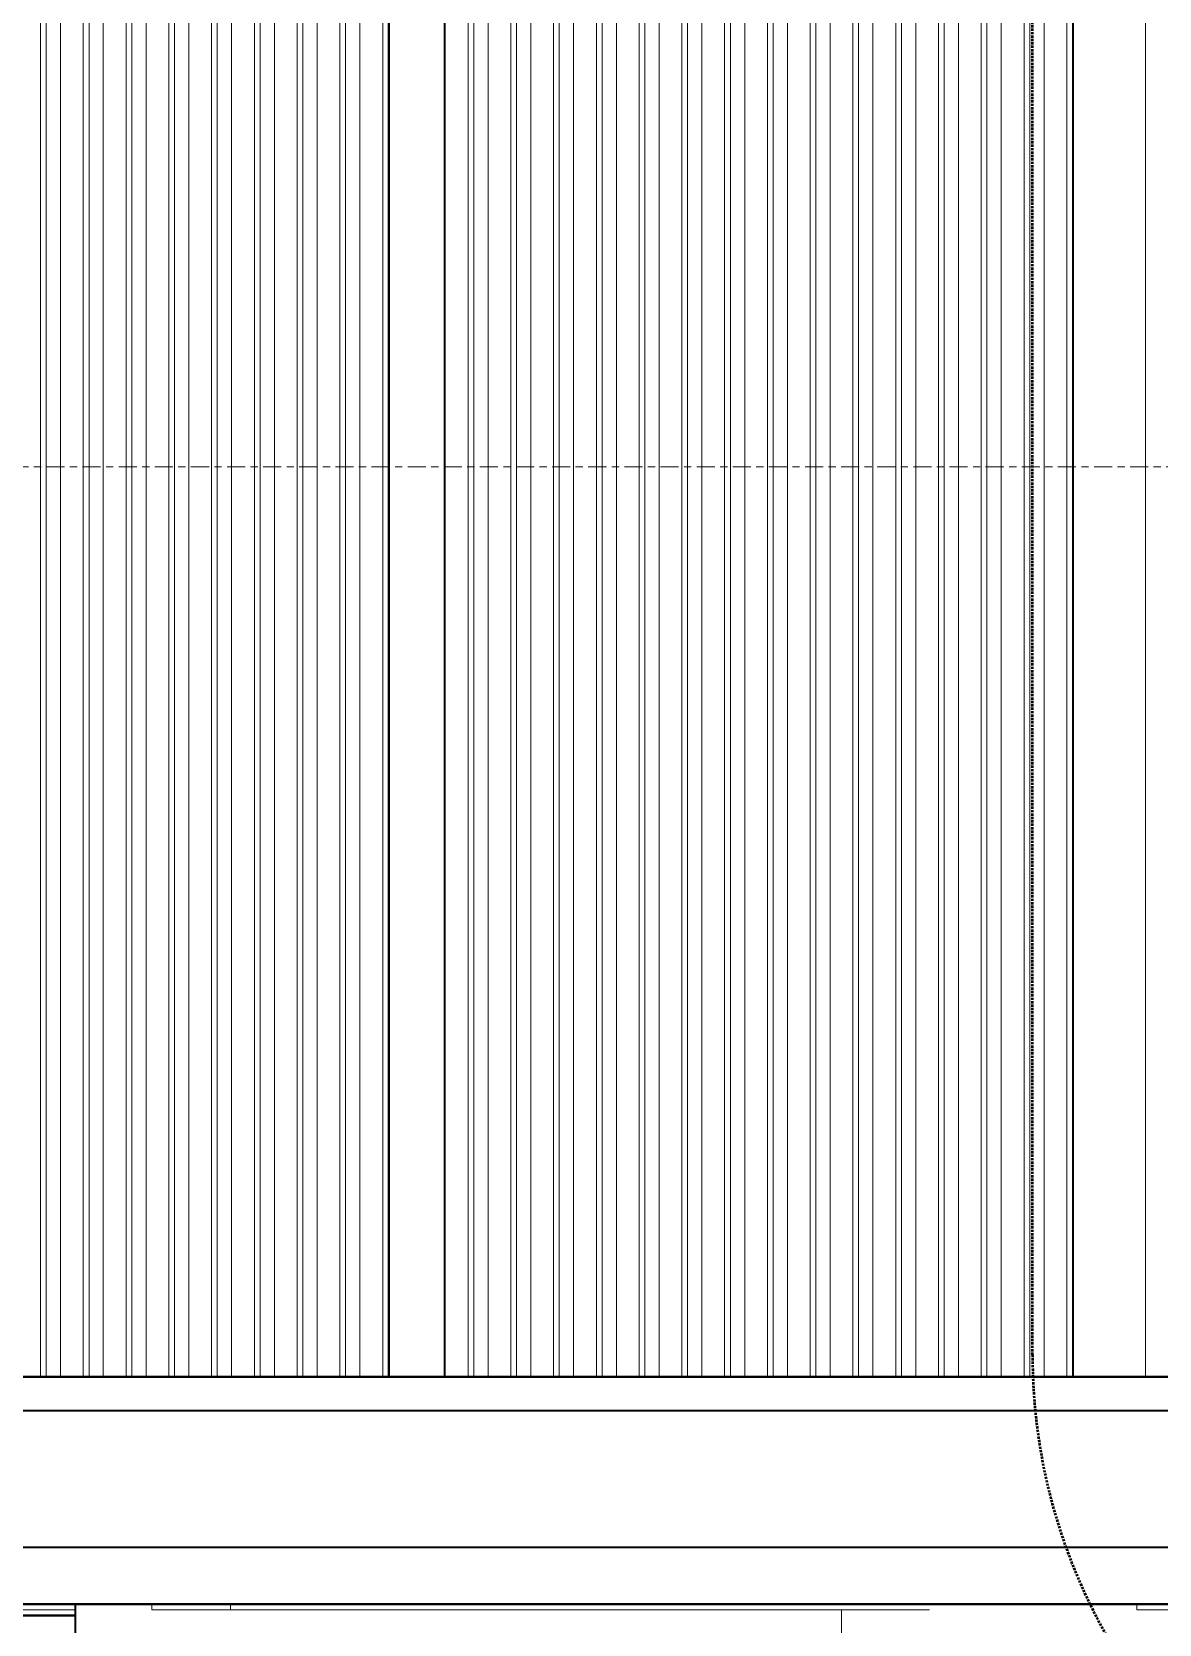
# Model space of a CAD drawing. Header units: millimetres. Extents: x 652554 to 1678317, y -308114 to 170803.
# Drawn here: x 748318 to 749309, y -95399 to -93999 of the extents above; entities that cross this region are included whole.
import ezdxf

# ---------------------------------------------------------------- set-up
doc = ezdxf.new("R2010")
doc.units = ezdxf.units.MM
doc.linetypes.add('Centre', pattern=[31.75, 6.35, -4.7625, 15.875, -4.7625])
doc.linetypes.add('DPA_Hidden 50', pattern=[3, 2, -1])
for name, color, linetype, lineweight in [('A-COLS-E', 7, 'Continuous', 35), ('A-DETL-GENF', 7, 'Continuous', 35), ('A-FLOR-LEVL', 7, 'Continuous', 9), ('A-GENM', 7, 'Continuous', 9), ('A-GLAZ-CURT', 7, 'Continuous', 9), ('A-GLAZ-CWMG', 7, 'Continuous', 35), ('S-BEAM', 7, 'Continuous', 35)]:
    doc.layers.add(name, color=color, linetype=linetype, lineweight=lineweight)

# ---------------------------------------------------------------- blocks, each defined once
blk = doc.blocks.new('PPL-C-AECM-1-PP19-SE-M3-0001_rvt-1-2241-01 ENTRANCE 2 ENLARGED ELEVATION 1')
at = {"layer": 'S-BEAM', "color": 7}
for p, q in [((-631467.4, 105750), (-631067.4, 105750)), ((-631245.9, 105750), (-630258.6, 105750)), ((-631067.4, 105750), (-628772.4, 105750)), ((-631067.4, 105750), (-628772.4, 105750)), ((-631017.4, 105750), (-628772.4, 105750)), ((-631017.4, 105750), (-628772.4, 105750)), ((-631017.4, 105750), (-628772.4, 105750)), ((-631017.4, 105750), (-628772.4, 105750)), ((-631017.4, 105750), (-628772.4, 105750)), ((-631017.4, 105750), (-628772.4, 105750)), ((-631017.4, 105750), (-628772.4, 105750)), ((-631017.4, 105750), (-628772.4, 105750)), ((-631017.4, 105750), (-628772.4, 105750)), ((-630957.2, 105750), (-628772.4, 105750)), ((-630957.2, 105750), (-629969.9, 105750)), ((-630471.2, 105750), (-628772.4, 105750)), ((-630471.2, 105750), (-628772.4, 105750)), ((-630471.2, 105750), (-628772.4, 105750)), ((-630471.2, 105750), (-628772.4, 105750)), ((-630114.3, 105750), (-630258.6, 105750))]:
    blk.add_line(p, q, dxfattribs=at)
blk = doc.blocks.new('DPA_CP_Entrance Louver Grill Vertical Z - Louver Grill Vertical Z-V6-2241-01 ENTRANCE 2 ENLARGED ELEVATION 1')
at = {"layer": 'A-GLAZ-CURT', "color": 7}
for p, q in [((-630884.9, 108525), (-630884.9, 105750)), ((-630883.9, 108525), (-630883.9, 105750)), ((-631396.2, 105750), (-630794.9, 105750)), ((-630730, 105750), (-631331.2, 105750)), ((-630883.9, 105750), (-630884.9, 105750)), ((-630884.9, 105750), (-630819.9, 105750)), ((-630820.6, 105750), (-630883.9, 105750)), ((-630796.6, 105750), (-630820.6, 105750)), ((-630819.9, 105750), (-630794.9, 105750)), ((-630794.9, 105750), (-630796.6, 105750)), ((-630794.9, 105750), (-630730, 105750)), ((-630755, 105750), (-630711.7, 105750)), ((-630730, 105750), (-630755, 105750)), ((-630686.7, 105750), (-630730, 105750)), ((-630711.7, 105750), (-630686.7, 105750))]:
    blk.add_line(p, q, dxfattribs=at)
blk = doc.blocks.new('DPA_CP_Entrance Louver Grill Vertical Z - Louver Grill Vertical Z-V7-2241-01 ENTRANCE 2 ENLARGED ELEVATION 1')
at = {"layer": 'A-GLAZ-CURT', "color": 7}
for p, q in [((-630835.9, 105750), (-630835.9, 108525)), ((-630834.9, 105750), (-630834.9, 108525)), ((-630283.6, 108525), (-630283.6, 105750)), ((-630282.6, 108525), (-630282.6, 105750)), ((-630219.3, 108525), (-630219.3, 105750)), ((-630834.9, 105750), (-630835.9, 105750)), ((-630835.9, 105750), (-630772.6, 105750)), ((-630769.9, 105750), (-630834.9, 105750)), ((-630772.6, 105750), (-630796.6, 105750)), ((-630796.6, 105750), (-630794.9, 105750)), ((-630794.9, 105750), (-630769.9, 105750)), ((-630730, 105750), (-630794.9, 105750)), ((-630794.9, 105750), (-630193.6, 105750)), ((-630730, 105750), (-630686.7, 105750)), ((-630705, 105750), (-630730, 105750)), ((-630128.7, 105750), (-630730, 105750)), ((-630661.7, 105750), (-630705, 105750)), ((-630686.7, 105750), (-630661.7, 105750)), ((-630282.6, 105750), (-630283.6, 105750)), ((-630283.6, 105750), (-630218.6, 105750)), ((-630219.3, 105750), (-630282.6, 105750)), ((-630195.3, 105750), (-630219.3, 105750)), ((-630218.6, 105750), (-630193.6, 105750))]:
    blk.add_line(p, q, dxfattribs=at)
blk = doc.blocks.new('DPA_CP_Entrance Louver Grill Vertical Z - Louver Grill Vertical Z-V13-2241-01 ENTRANCE 2 ENLARGED ELEVATION 1')
at = {"layer": 'A-GLAZ-CURT', "color": 7}
for p, q in [((-630471.2, 105750), (-629626.1, 105750)), ((-629626.1, 105750), (-630471.2, 105750))]:
    blk.add_line(p, q, dxfattribs=at)
blk = doc.blocks.new('GM_Louver Grill Vertical Z - Z Profile-12047552-2241-01 ENTRANCE 2 ENLARGED ELEVATION 1')
at = {"layer": 'A-GENM', "color": 7}
for p, q in [((-632187.6, 105750), (-632187.6, 108525)), ((-632167.6, 105750), (-632167.6, 108525)), ((-632162.6, 105750), (-632162.6, 108525)), ((-632162.6, 105750), (-632167.6, 105750)), ((-632167.6, 105750), (-632165.9, 105750)), ((-632165.9, 105750), (-632162.7, 105750)), ((-632162.7, 105750), (-632122.6, 105750)), ((-632122.5, 105750), (-632162.6, 105750)), ((-632122.6, 105750), (-632107.7, 105750)), ((-632109.4, 105750), (-632122.5, 105750)), ((-632107.7, 105750), (-632109.4, 105750))]:
    blk.add_line(p, q, dxfattribs=at)
blk = doc.blocks.new('GM_Louver Grill Vertical Z - Z Profile-V28-2241-01 ENTRANCE 2 ENLARGED ELEVATION 1')
at = {"layer": 'A-GENM', "color": 7}
for p, q in [((-630421.3, 105750), (-630421.3, 108525)), ((-630401.3, 105750), (-630401.3, 108525)), ((-630396.3, 105750), (-630396.3, 108525)), ((-630396.3, 105750), (-630401.3, 105750)), ((-630401.3, 105750), (-630399.6, 105750)), ((-630399.6, 105750), (-630396.4, 105750)), ((-630396.4, 105750), (-630356.6, 105750)), ((-630356.6, 105750), (-630396.3, 105750)), ((-630343.1, 105750), (-630356.3, 105750)), ((-630356.3, 105750), (-630341.4, 105750)), ((-630341.4, 105750), (-630343.1, 105750))]:
    blk.add_line(p, q, dxfattribs=at)
blk = doc.blocks.new('DPA_Rectangular Tuscan Column - Rectangular Tuscan Column-11935156-2241-01 ENTRANCE 2 ENLARGED ELEVATION 1')
at = {"layer": 'A-COLS-E', "color": 7}
for p, q in [((-631567.4, 105550), (-630967.4, 105550)), ((-631017.4, 105550), (-631417.4, 105550)), ((-630967.4, 105550), (-631017.4, 105550)), ((-631160.4, 105540), (-631577.4, 105540)), ((-631567.4, 105540), (-631160.4, 105540))]:
    blk.add_line(p, q, dxfattribs=at)
blk = doc.blocks.new('DPA_Rectangular Tuscan Column - Rectangular Tuscan Column-V42-2241-01 ENTRANCE 2 ENLARGED ELEVATION 1')
at = {"layer": 'A-COLS-E', "color": 7}
for p, q in [((-631017.4, 105550), (-630967.4, 105550)), ((-630967.4, 105550), (-631017.4, 105550))]:
    blk.add_line(p, q, dxfattribs=at)
blk = doc.blocks.new('System Panel - Entrance Glazed 12mm-14709534-2241-01 ENTRANCE 2 ENLARGED ELEVATION 1')
at = {"layer": 'A-GLAZ-CURT', "color": 7}
for p, q in [((-631148.37149, 105550), (-631160.37149, 105550)), ((-631160.37149, 105540), (-631160.37149, 105545))]:
    blk.add_line(p, q, dxfattribs=at)
blk = doc.blocks.new('System Panel - Entrance Glazed 12mm-11970279-2241-01 ENTRANCE 2 ENLARGED ELEVATION 1')
at = {"layer": 'A-GLAZ-CURT', "color": 7}
for p, q in [((-631160.37149, 103850), (-631160.37149, 105550)), ((-631148.37149, 105550), (-631160.37149, 105550)), ((-631148.37149, 105550), (-631160.37149, 105550)), ((-631160.37149, 105545), (-631160.37149, 105540))]:
    blk.add_line(p, q, dxfattribs=at)
blk = doc.blocks.new('System Panel - Entrance Glazed 12mm-11964368-2241-01 ENTRANCE 2 ENLARGED ELEVATION 1')
at = {"layer": 'A-GLAZ-CURT', "color": 7}
for p, q in [((-629736.6, 105550), (-630486.6, 105550)), ((-630486.6, 105550), (-630476.2, 105550)), ((-630486.6, 105545), (-630486.6, 103850)), ((-630476.2, 105550), (-629726.2, 105550))]:
    blk.add_line(p, q, dxfattribs=at)
blk = doc.blocks.new('System Panel - Entrance Glazed 12mm-11975548-2241-01 ENTRANCE 2 ENLARGED ELEVATION 1')
at = {"layer": 'A-GLAZ-CURT', "color": 7}
for p, q in [((-630486.6, 105550), (-631159.6, 105550)), ((-631159.6, 105550), (-631159.6, 103850)), ((-631159.6, 105550), (-631149.2, 105550)), ((-631149.2, 105550), (-630476.2, 105550)), ((-630486.6, 105550), (-630476.2, 105550)), ((-630486.6, 103850), (-630486.6, 105545))]:
    blk.add_line(p, q, dxfattribs=at)
blk = doc.blocks.new('System Panel - Entrance Glazed 12mm-V122-2241-01 ENTRANCE 2 ENLARGED ELEVATION 1')
at = {"layer": 'A-GLAZ-CURT', "color": 7}
for p, q in [((-629467.4, 105550), (-630967.4, 105550)), ((-630967.4, 105550), (-629467.4, 105550))]:
    blk.add_line(p, q, dxfattribs=at)
blk = doc.blocks.new('DPA_Rectangular Tuscan Column - Rectangular Tuscan Column-V123-2241-01 ENTRANCE 2 ENLARGED ELEVATION 1')
at = {"layer": 'A-COLS-E', "color": 7}
for p, q in [((-631017.4, 105550), (-630967.4, 105550)), ((-630967.4, 105550), (-631017.4, 105550))]:
    blk.add_line(p, q, dxfattribs=at)
blk = doc.blocks.new('DPA_Rectangular Tuscan Column - Rectangular Tuscan Column-V124-2241-01 ENTRANCE 2 ENLARGED ELEVATION 1')
at = {"layer": 'A-COLS-E', "color": 7}
for p, q in [((-630997.4, 105550), (-630967.4, 105550)), ((-630967.4, 105550), (-630997.4, 105550))]:
    blk.add_line(p, q, dxfattribs=at)
blk = doc.blocks.new('Rectangular Mullion - Entrance Louver Top-12064533-2241-01 ENTRANCE 2 ENLARGED ELEVATION 1')
at = {"layer": 'A-GLAZ-CWMG', "color": 7}
for p, q in [((-629626.1, 105750), (-630471.2, 105750)), ((-630471.2, 105750), (-629626.1, 105750)), ((-630997.4, 105550), (-629626.1, 105550)), ((-630997.4, 105550), (-629626.1, 105550))]:
    blk.add_line(p, q, dxfattribs=at)
blk = doc.blocks.new('Rectangular Mullion - Entrance Louver Top-12057898-2241-01 ENTRANCE 2 ENLARGED ELEVATION 1')
at = {"layer": 'A-GLAZ-CWMG', "color": 7}
for p, q in [((-630855.5, 105750), (-630197.9, 105750)), ((-630042.1, 105750), (-630621.7, 105750)), ((-630197.9, 105720), (-630197.9, 105750)), ((-630197.9, 105720), (-630855.5, 105720)), ((-630140.2, 105720), (-630768.9, 105720)), ((-630140.2, 105600), (-630140.2, 105720)), ((-630140.2, 105600), (-630768.9, 105600)), ((-630128.7, 105600), (-630751.6, 105600)), ((-630128.7, 105550), (-630128.7, 105600)), ((-630128.7, 105550), (-630751.6, 105550)), ((-630042.1, 105550), (-630621.7, 105550))]:
    blk.add_line(p, q, dxfattribs=at)
blk = doc.blocks.new('Rectangular Mullion - Entrance Louver Top-12049975-2241-01 ENTRANCE 2 ENLARGED ELEVATION 1')
at = {"layer": 'A-GLAZ-CWMG', "color": 7}
for p, q in [((-631456.8, 105750), (-630855.5, 105750)), ((-630621.7, 105750), (-631223, 105750)), ((-630855.5, 105720), (-631456.8, 105720)), ((-630768.9, 105720), (-631370.2, 105720)), ((-630768.9, 105600), (-631370.2, 105600)), ((-630751.6, 105600), (-631352.9, 105600)), ((-630751.6, 105550), (-631352.9, 105550)), ((-630621.7, 105550), (-631223, 105550))]:
    blk.add_line(p, q, dxfattribs=at)
blk = doc.blocks.new('System Panel - DPA-AR_Metal Ceiling Rectangular Panel-12679260-2241-01 ENTRANCE 2 ENLARGED ELEVATION 1')
at = {"layer": 'A-GLAZ-CURT', "color": 7}
for p, q in [((-628772.4, 105550), (-630807.4, 105550)), ((-630807.4, 105550), (-628772.4, 105550))]:
    blk.add_line(p, q, dxfattribs=at)
blk = doc.blocks.new('System Panel - DPA-AR_Metal Ceiling Rectangular Panel-12707687-2241-01 ENTRANCE 2 ENLARGED ELEVATION 1')
at = {"layer": 'A-GLAZ-CURT', "color": 7}
for p, q in [((-628772.4, 105550), (-630967.4, 105550)), ((-630967.4, 105550), (-630264.3, 105550)), ((-630264.3, 105550), (-628772.4, 105550))]:
    blk.add_line(p, q, dxfattribs=at)
blk = doc.blocks.new('System Panel - DPA-AR_Metal Ceiling Rectangular Panel-12707630-2241-01 ENTRANCE 2 ENLARGED ELEVATION 1')
at = {"layer": 'A-GLAZ-CURT', "color": 7}
for p, q in [((-625847.4, 105550), (-626007.4, 105550)), ((-626007.4, 105550), (-625847.4, 105550))]:
    blk.add_line(p, q, dxfattribs=at)
blk = doc.blocks.new('System Panel - DPA-AR_Metal Ceiling Rectangular Panel-12707631-2241-01 ENTRANCE 2 ENLARGED ELEVATION 1')
at = {"layer": 'A-GLAZ-CURT', "color": 7}
for p, q in [((-630967.4, 105550), (-630207.4, 105550)), ((-630207.4, 105550), (-630967.4, 105550))]:
    blk.add_line(p, q, dxfattribs=at)
blk = doc.blocks.new('System Panel - DPA-AR_Metal Ceiling Rectangular Panel-12707634-2241-01 ENTRANCE 2 ENLARGED ELEVATION 1')
at = {"layer": 'A-GLAZ-CURT', "color": 7}
for p, q in [((-630255.7, 105550), (-630186.4, 105550)), ((-629007.4, 105550), (-630255.7, 105550)), ((-630186.4, 105550), (-629007.4, 105550))]:
    blk.add_line(p, q, dxfattribs=at)
blk = doc.blocks.new('System Panel - DPA-AR_Metal Ceiling Rectangular Panel-12708350-2241-01 ENTRANCE 2 ENLARGED ELEVATION 1')
at = {"layer": 'A-GLAZ-CURT', "color": 7}
for p, q in [((-628772.4, 105550), (-630807.4, 105550)), ((-630807.4, 105550), (-628772.4, 105550))]:
    blk.add_line(p, q, dxfattribs=at)
blk = doc.blocks.new('System Panel - DPA-AR_Metal Ceiling Rectangular Panel-12708352-2241-01 ENTRANCE 2 ENLARGED ELEVATION 1')
at = {"layer": 'A-GLAZ-CURT', "color": 7}
for p, q in [((-630807.4, 105550), (-630967.4, 105550)), ((-630967.4, 105550), (-630807.4, 105550))]:
    blk.add_line(p, q, dxfattribs=at)
blk = doc.blocks.new('System Panel - DPA-AR_Metal Ceiling Rectangular Panel-16088605-2241-01 ENTRANCE 2 ENLARGED ELEVATION 1')
at = {"layer": 'A-GLAZ-CURT', "color": 7}
for p, q in [((-632415.5, 105550), (-631517.4, 105550)), ((-631517.4, 105550), (-632415.5, 105550)), ((-632415.5, 105545), (-632415.5, 105550)), ((-632415.5, 105550), (-632415.5, 105545)), ((-632415.5, 105545), (-631567.4, 105545)), ((-631567.4, 105545), (-632415.5, 105545)), ((-630997.4, 105550), (-630967.4, 105550)), ((-630967.4, 105550), (-630997.4, 105550))]:
    blk.add_line(p, q, dxfattribs=at)
blk = doc.blocks.new('System Panel - DPA-AR_Metal Ceiling Rectangular Panel-16088623-2241-01 ENTRANCE 2 ENLARGED ELEVATION 1')
at = {"layer": 'A-GLAZ-CURT', "color": 7}
for p, q in [((-631517.4, 105550), (-632415.5, 105550)), ((-632415.5, 105550), (-631517.4, 105550)), ((-632415.5, 105550), (-632415.5, 105545)), ((-632415.5, 105550), (-632415.5, 105545)), ((-631567.4, 105545), (-632415.5, 105545)), ((-632415.5, 105545), (-631567.4, 105545)), ((-630807.4, 105550), (-630997.4, 105550)), ((-630997.4, 105550), (-630807.4, 105550))]:
    blk.add_line(p, q, dxfattribs=at)
blk = doc.blocks.new('System Panel - DPA-AR_Metal Ceiling Rectangular Panel-16088662-2241-01 ENTRANCE 2 ENLARGED ELEVATION 1')
at = {"layer": 'A-GLAZ-CURT', "color": 7}
for p, q in [((-631517.4, 105550), (-632415.5, 105550)), ((-632415.5, 105550), (-631517.4, 105550)), ((-632415.5, 105550), (-632415.5, 105545)), ((-632415.5, 105550), (-632415.5, 105545)), ((-631567.4, 105545), (-632415.5, 105545)), ((-632415.5, 105545), (-631567.4, 105545)), ((-630807.4, 105550), (-630997.4, 105550)), ((-630997.4, 105550), (-630967.4, 105550)), ((-630967.4, 105550), (-630807.4, 105550))]:
    blk.add_line(p, q, dxfattribs=at)
blk = doc.blocks.new('System Panel - DPA-AR_Metal Ceiling Rectangular Panel-16088639-2241-01 ENTRANCE 2 ENLARGED ELEVATION 1')
at = {"layer": 'A-GLAZ-CURT', "color": 7}
for p, q in [((-631517.4, 105550), (-632415.5, 105550)), ((-632415.5, 105550), (-631517.4, 105550)), ((-632415.5, 105550), (-632415.5, 105545)), ((-632415.5, 105550), (-632415.5, 105545)), ((-631567.4, 105545), (-632415.5, 105545)), ((-632415.5, 105545), (-631567.4, 105545)), ((-630967.4, 105550), (-630997.4, 105550)), ((-630997.4, 105550), (-630967.4, 105550))]:
    blk.add_line(p, q, dxfattribs=at)
blk = doc.blocks.new('System Panel - DPA-AR_Metal Ceiling Rectangular Panel-V151-2241-01 ENTRANCE 2 ENLARGED ELEVATION 1')
at = {"layer": 'A-GLAZ-CURT', "color": 7}
for p, q in [((-631517.4, 105550), (-632415.5, 105550)), ((-632415.5, 105550), (-631467.4, 105550)), ((-632415.5, 105550), (-632415.5, 105545)), ((-632415.5, 105550), (-632415.5, 105545)), ((-631567.4, 105545), (-632415.5, 105545)), ((-632415.5, 105545), (-631567.4, 105545)), ((-631017.4, 105550), (-630967.4, 105550)), ((-630967.4, 105550), (-630997.4, 105550))]:
    blk.add_line(p, q, dxfattribs=at)
blk = doc.blocks.new('System Panel - DPA-AR_Metal Ceiling Rectangular Panel-16088657-2241-01 ENTRANCE 2 ENLARGED ELEVATION 1')
at = {"layer": 'A-GLAZ-CURT', "color": 7}
for p, q in [((-632415.5, 105550), (-631467.4, 105550)), ((-631467.4, 105550), (-632415.5, 105550)), ((-632415.5, 105545), (-632415.5, 105550)), ((-632415.5, 105550), (-632415.5, 105545)), ((-632415.5, 105545), (-631567.4, 105545)), ((-631567.4, 105545), (-632415.5, 105545)), ((-631017.4, 105550), (-630967.4, 105550)), ((-630967.4, 105550), (-631017.4, 105550))]:
    blk.add_line(p, q, dxfattribs=at)
blk = doc.blocks.new('System Panel - DPA-AR_Metal Ceiling Rectangular Panel-16088921-2241-01 ENTRANCE 2 ENLARGED ELEVATION 1')
at = {"layer": 'A-GLAZ-CURT', "color": 7}
for p, q in [((-631467.4, 105550), (-632415.5, 105550)), ((-632415.5, 105550), (-631467.4, 105550)), ((-632415.5, 105550), (-632415.5, 105545)), ((-632415.5, 105550), (-632415.5, 105545)), ((-631567.4, 105545), (-632415.5, 105545)), ((-632415.5, 105545), (-631567.4, 105545)), ((-630967.4, 105550), (-631017.4, 105550)), ((-631017.4, 105550), (-630967.4, 105550))]:
    blk.add_line(p, q, dxfattribs=at)
blk = doc.blocks.new('System Panel - DPA-AR_Metal Ceiling Rectangular Panel-16089128-2241-01 ENTRANCE 2 ENLARGED ELEVATION 1')
at = {"layer": 'A-GLAZ-CURT', "color": 7}
for p, q in [((-631467.4, 105550), (-632415.5, 105550)), ((-632415.5, 105550), (-631967.6, 105550)), ((-632415.5, 105550), (-632415.5, 105545)), ((-632415.5, 105550), (-632415.5, 105545)), ((-631967.6, 105545), (-632415.5, 105545)), ((-632415.5, 105545), (-631567.4, 105545)), ((-631967.6, 105550), (-630967.4, 105550)), ((-631967.6, 105550), (-631967.6, 105545)), ((-631160.4, 105545), (-631967.6, 105545)), ((-630967.4, 105550), (-631017.4, 105550))]:
    blk.add_line(p, q, dxfattribs=at)
blk = doc.blocks.new('System Panel - DPA-AR_Metal Ceiling Rectangular Panel-16089133-2241-01 ENTRANCE 2 ENLARGED ELEVATION 1')
at = {"layer": 'A-GLAZ-CURT', "color": 7}
for p, q in [((-631958.9, 105550), (-631889.7, 105550)), ((-630967.4, 105550), (-631958.9, 105550)), ((-631958.9, 105545), (-631958.9, 105550)), ((-631958.9, 105545), (-631160.4, 105545)), ((-631889.7, 105545), (-631958.9, 105545)), ((-631889.7, 105550), (-630967.4, 105550)), ((-631889.7, 105550), (-631889.7, 105545)), ((-631160.4, 105545), (-631889.7, 105545))]:
    blk.add_line(p, q, dxfattribs=at)
blk = doc.blocks.new('System Panel - DPA-AR_Metal Ceiling Rectangular Panel-16089140-2241-01 ENTRANCE 2 ENLARGED ELEVATION 1')
at = {"layer": 'A-GLAZ-CURT', "color": 7}
for p, q in [((-631101.6, 105550), (-631881, 105550)), ((-631881, 105550), (-630967.4, 105550)), ((-630264.3, 105550), (-631101.6, 105550)), ((-630967.4, 105550), (-630264.3, 105550))]:
    blk.add_line(p, q, dxfattribs=at)
blk = doc.blocks.new('System Panel - DPA-AR_Metal Ceiling Rectangular Panel-16088664-2241-01 ENTRANCE 2 ENLARGED ELEVATION 1')
at = {"layer": 'A-GLAZ-CURT', "color": 7}
for p, q in [((-628772.4, 105550), (-630807.4, 105550)), ((-630807.4, 105550), (-628772.4, 105550))]:
    blk.add_line(p, q, dxfattribs=at)
blk = doc.blocks.new('System Panel - DPA-AR_Metal Ceiling Rectangular Panel-16089145-2241-01 ENTRANCE 2 ENLARGED ELEVATION 1')
at = {"layer": 'A-GLAZ-CURT', "color": 7}
for p, q in [((-631092.9, 105550), (-631023.6, 105550)), ((-630255.7, 105550), (-631092.9, 105550)), ((-631092.9, 105545), (-631092.9, 105550)), ((-631092.9, 105545), (-630478.6, 105545)), ((-631023.6, 105545), (-631092.9, 105545)), ((-631023.6, 105550), (-630186.4, 105550)), ((-631023.6, 105550), (-631023.6, 105545)), ((-630409.3, 105545), (-631023.6, 105545)), ((-630186.4, 105550), (-630255.7, 105550))]:
    blk.add_line(p, q, dxfattribs=at)
blk = doc.blocks.new('System Panel - DPA-AR_Metal Ceiling Rectangular Panel-16089327-2241-01 ENTRANCE 2 ENLARGED ELEVATION 1')
at = {"layer": 'A-GLAZ-CURT', "color": 7}
for p, q in [((-631015, 105550), (-630807.4, 105550)), ((-630807.4, 105550), (-631015, 105550))]:
    blk.add_line(p, q, dxfattribs=at)
blk = doc.blocks.new('System Panel - DPA-AR_Metal Ceiling Rectangular Panel-16089923-2241-01 ENTRANCE 2 ENLARGED ELEVATION 1')
at = {"layer": 'A-GLAZ-CURT', "color": 7}
for p, q in [((-630226.9, 105550), (-630157.6, 105550)), ((-628847.4, 105550), (-630226.9, 105550)), ((-630226.9, 105545), (-630226.9, 105550)), ((-630226.9, 105545), (-628847.4, 105545)), ((-630157.6, 105545), (-630226.9, 105545)), ((-630157.6, 105550), (-628847.4, 105550)), ((-630157.6, 105550), (-630157.6, 105545)), ((-628847.4, 105545), (-630157.6, 105545)), ((-628847.4, 105550), (-628847.4, 105545)), ((-628847.4, 105550), (-628847.4, 105545))]:
    blk.add_line(p, q, dxfattribs=at)
blk = doc.blocks.new('System Panel - DPA-AR_Metal Ceiling Rectangular Panel-16089328-2241-01 ENTRANCE 2 ENLARGED ELEVATION 1')
at = {"layer": 'A-GLAZ-CURT', "color": 7}
for p, q in [((-630235.6, 105550), (-630807.4, 105550)), ((-630807.4, 105550), (-630177.7, 105550)), ((-628772.4, 105550), (-630235.6, 105550))]:
    blk.add_line(p, q, dxfattribs=at)
blk = doc.blocks.new('DPA_AN_Callout - DPA_AN_Callout-15543813-2241-01 ENTRANCE 2 ENLARGED ELEVATION 1')
at = {"layer": 'A-DETL-GENF', "color": 7, "linetype": 'DPA_Hidden 50', "lineweight": 50}
blk.add_line((-630318.7, 105769.3), (-630318.7, 113808.8), dxfattribs=at)
blk.add_arc((-629818.7, 105769.3), 500, 180, 270, dxfattribs=at)

msp = doc.modelspace()

# ---------------------------------------------------------------- linework, layer by layer
at = {"layer": 'A-FLOR-LEVL', "color": 7, "linetype": 'Centre'}
msp.add_line((741176.3131, -94381.019), (762971.0468, -94381.019), dxfattribs=at)

# ---------------------------------------------------------------- block references
at = {"color": 7, "lineweight": 5}
msp.add_blockref('PPL-C-AECM-1-PP19-SE-M3-0001_rvt-1-2241-01 ENTRANCE 2 ENLARGED ELEVATION 1', (1379516.5465, -200931.019), dxfattribs=at)
at = {"layer": 'A-COLS-E', "color": 7}
for name in ['DPA_Rectangular Tuscan Column - Rectangular Tuscan Column-11935156-2241-01 ENTRANCE 2 ENLARGED ELEVATION 1', 'DPA_Rectangular Tuscan Column - Rectangular Tuscan Column-V42-2241-01 ENTRANCE 2 ENLARGED ELEVATION 1', 'DPA_Rectangular Tuscan Column - Rectangular Tuscan Column-V42-2241-01 ENTRANCE 2 ENLARGED ELEVATION 1', 'DPA_Rectangular Tuscan Column - Rectangular Tuscan Column-V42-2241-01 ENTRANCE 2 ENLARGED ELEVATION 1', 'DPA_Rectangular Tuscan Column - Rectangular Tuscan Column-V123-2241-01 ENTRANCE 2 ENLARGED ELEVATION 1', 'DPA_Rectangular Tuscan Column - Rectangular Tuscan Column-V124-2241-01 ENTRANCE 2 ENLARGED ELEVATION 1']:
    msp.add_blockref(name, (1379516.5465, -200931.019), dxfattribs=at)
at = {"layer": 'A-DETL-GENF', "color": 7}
msp.add_blockref('DPA_AN_Callout - DPA_AN_Callout-15543813-2241-01 ENTRANCE 2 ENLARGED ELEVATION 1', (1379516.5465, -200931.019), dxfattribs=at)
at = {"layer": 'A-GENM', "color": 7}
for name, p in [('GM_Louver Grill Vertical Z - Z Profile-12047552-2241-01 ENTRANCE 2 ENLARGED ELEVATION 1', (1380455.9834, -200931.019)), ('GM_Louver Grill Vertical Z - Z Profile-12047552-2241-01 ENTRANCE 2 ENLARGED ELEVATION 1', (1380493.5756, -200931.019)), ('GM_Louver Grill Vertical Z - Z Profile-12047552-2241-01 ENTRANCE 2 ENLARGED ELEVATION 1', (1380531.1678, -200931.019)), ('GM_Louver Grill Vertical Z - Z Profile-12047552-2241-01 ENTRANCE 2 ENLARGED ELEVATION 1', (1380568.7601, -200931.019)), ('GM_Louver Grill Vertical Z - Z Profile-12047552-2241-01 ENTRANCE 2 ENLARGED ELEVATION 1', (1380606.3523, -200931.019)), ('GM_Louver Grill Vertical Z - Z Profile-12047552-2241-01 ENTRANCE 2 ENLARGED ELEVATION 1', (1380643.9446, -200931.019)), ('GM_Louver Grill Vertical Z - Z Profile-12047552-2241-01 ENTRANCE 2 ENLARGED ELEVATION 1', (1380681.5368, -200931.019)), ('GM_Louver Grill Vertical Z - Z Profile-12047552-2241-01 ENTRANCE 2 ENLARGED ELEVATION 1', (1380719.1291, -200931.019)), ('GM_Louver Grill Vertical Z - Z Profile-12047552-2241-01 ENTRANCE 2 ENLARGED ELEVATION 1', (1380756.7213, -200931.019)), ('GM_Louver Grill Vertical Z - Z Profile-12047552-2241-01 ENTRANCE 2 ENLARGED ELEVATION 1', (1380794.3136, -200931.019)), ('GM_Louver Grill Vertical Z - Z Profile-12047552-2241-01 ENTRANCE 2 ENLARGED ELEVATION 1', (1380869.3134, -200931.019)), ('GM_Louver Grill Vertical Z - Z Profile-12047552-2241-01 ENTRANCE 2 ENLARGED ELEVATION 1', (1380906.9057, -200931.019)), ('GM_Louver Grill Vertical Z - Z Profile-12047552-2241-01 ENTRANCE 2 ENLARGED ELEVATION 1', (1380944.4979, -200931.019)), ('GM_Louver Grill Vertical Z - Z Profile-12047552-2241-01 ENTRANCE 2 ENLARGED ELEVATION 1', (1380982.0902, -200931.019)), ('GM_Louver Grill Vertical Z - Z Profile-12047552-2241-01 ENTRANCE 2 ENLARGED ELEVATION 1', (1381019.6824, -200931.019)), ('GM_Louver Grill Vertical Z - Z Profile-12047552-2241-01 ENTRANCE 2 ENLARGED ELEVATION 1', (1381057.2747, -200931.019)), ('GM_Louver Grill Vertical Z - Z Profile-12047552-2241-01 ENTRANCE 2 ENLARGED ELEVATION 1', (1381094.8669, -200931.019)), ('GM_Louver Grill Vertical Z - Z Profile-12047552-2241-01 ENTRANCE 2 ENLARGED ELEVATION 1', (1381132.4591, -200931.019)), ('GM_Louver Grill Vertical Z - Z Profile-12047552-2241-01 ENTRANCE 2 ENLARGED ELEVATION 1', (1381170.0514, -200931.019)), ('GM_Louver Grill Vertical Z - Z Profile-12047552-2241-01 ENTRANCE 2 ENLARGED ELEVATION 1', (1381207.6436, -200931.019)), ('GM_Louver Grill Vertical Z - Z Profile-12047552-2241-01 ENTRANCE 2 ENLARGED ELEVATION 1', (1381245.2359, -200931.019)), ('GM_Louver Grill Vertical Z - Z Profile-V28-2241-01 ENTRANCE 2 ENLARGED ELEVATION 1', (1379516.5465, -200931.019)), ('GM_Louver Grill Vertical Z - Z Profile-12047552-2241-01 ENTRANCE 2 ENLARGED ELEVATION 1', (1381320.4204, -200931.019)), ('GM_Louver Grill Vertical Z - Z Profile-12047552-2241-01 ENTRANCE 2 ENLARGED ELEVATION 1', (1381358.0126, -200931.019)), ('GM_Louver Grill Vertical Z - Z Profile-12047552-2241-01 ENTRANCE 2 ENLARGED ELEVATION 1', (1381395.6049, -200931.019))]:
    msp.add_blockref(name, p, dxfattribs=at)
at = {"layer": 'A-GLAZ-CURT', "color": 7}
for name, p in [('DPA_CP_Entrance Louver Grill Vertical Z - Louver Grill Vertical Z-V6-2241-01 ENTRANCE 2 ENLARGED ELEVATION 1', (1379516.5465, -200931.019)), ('DPA_CP_Entrance Louver Grill Vertical Z - Louver Grill Vertical Z-V13-2241-01 ENTRANCE 2 ENLARGED ELEVATION 1', (1379516.5465, -200931.019)), ('DPA_CP_Entrance Louver Grill Vertical Z - Louver Grill Vertical Z-V7-2241-01 ENTRANCE 2 ENLARGED ELEVATION 1', (1379516.5465, -200931.019)), ('System Panel - DPA-AR_Metal Ceiling Rectangular Panel-16088605-2241-01 ENTRANCE 2 ENLARGED ELEVATION 1', (1379516.5465, -200931.019)), ('System Panel - DPA-AR_Metal Ceiling Rectangular Panel-16088605-2241-01 ENTRANCE 2 ENLARGED ELEVATION 1', (1379516.5465, -200931.019)), ('System Panel - DPA-AR_Metal Ceiling Rectangular Panel-16088605-2241-01 ENTRANCE 2 ENLARGED ELEVATION 1', (1379516.5465, -200931.019)), ('System Panel - DPA-AR_Metal Ceiling Rectangular Panel-16088657-2241-01 ENTRANCE 2 ENLARGED ELEVATION 1', (1379516.5465, -200931.019)), ('System Panel - DPA-AR_Metal Ceiling Rectangular Panel-16088657-2241-01 ENTRANCE 2 ENLARGED ELEVATION 1', (1379516.5465, -200931.019)), ('System Panel - DPA-AR_Metal Ceiling Rectangular Panel-16088657-2241-01 ENTRANCE 2 ENLARGED ELEVATION 1', (1379516.5465, -200931.019)), ('System Panel - DPA-AR_Metal Ceiling Rectangular Panel-16088657-2241-01 ENTRANCE 2 ENLARGED ELEVATION 1', (1379516.5465, -200931.019)), ('System Panel - DPA-AR_Metal Ceiling Rectangular Panel-16088657-2241-01 ENTRANCE 2 ENLARGED ELEVATION 1', (1379516.5465, -200931.019)), ('System Panel - DPA-AR_Metal Ceiling Rectangular Panel-16088657-2241-01 ENTRANCE 2 ENLARGED ELEVATION 1', (1379516.5465, -200931.019)), ('System Panel - DPA-AR_Metal Ceiling Rectangular Panel-16088657-2241-01 ENTRANCE 2 ENLARGED ELEVATION 1', (1379516.5465, -200931.019)), ('System Panel - DPA-AR_Metal Ceiling Rectangular Panel-16088657-2241-01 ENTRANCE 2 ENLARGED ELEVATION 1', (1379516.5465, -200931.019)), ('System Panel - DPA-AR_Metal Ceiling Rectangular Panel-16088623-2241-01 ENTRANCE 2 ENLARGED ELEVATION 1', (1379516.5465, -200931.019)), ('System Panel - DPA-AR_Metal Ceiling Rectangular Panel-16088662-2241-01 ENTRANCE 2 ENLARGED ELEVATION 1', (1379516.5465, -200931.019)), ('System Panel - DPA-AR_Metal Ceiling Rectangular Panel-16088639-2241-01 ENTRANCE 2 ENLARGED ELEVATION 1', (1379516.5465, -200931.019)), ('System Panel - DPA-AR_Metal Ceiling Rectangular Panel-V151-2241-01 ENTRANCE 2 ENLARGED ELEVATION 1', (1379516.5465, -200931.019)), ('System Panel - DPA-AR_Metal Ceiling Rectangular Panel-16088921-2241-01 ENTRANCE 2 ENLARGED ELEVATION 1', (1379516.5465, -200931.019)), ('System Panel - DPA-AR_Metal Ceiling Rectangular Panel-16088921-2241-01 ENTRANCE 2 ENLARGED ELEVATION 1', (1379516.5465, -200931.019)), ('System Panel - DPA-AR_Metal Ceiling Rectangular Panel-16088921-2241-01 ENTRANCE 2 ENLARGED ELEVATION 1', (1379516.5465, -200931.019)), ('System Panel - DPA-AR_Metal Ceiling Rectangular Panel-16089128-2241-01 ENTRANCE 2 ENLARGED ELEVATION 1', (1379516.5465, -200931.019)), ('System Panel - DPA-AR_Metal Ceiling Rectangular Panel-16088921-2241-01 ENTRANCE 2 ENLARGED ELEVATION 1', (1379516.5465, -200931.019)), ('System Panel - DPA-AR_Metal Ceiling Rectangular Panel-16088921-2241-01 ENTRANCE 2 ENLARGED ELEVATION 1', (1379516.5465, -200931.019)), ('System Panel - DPA-AR_Metal Ceiling Rectangular Panel-16088921-2241-01 ENTRANCE 2 ENLARGED ELEVATION 1', (1379516.5465, -200931.019)), ('System Panel - DPA-AR_Metal Ceiling Rectangular Panel-16088921-2241-01 ENTRANCE 2 ENLARGED ELEVATION 1', (1379516.5465, -200931.019)), ('System Panel - DPA-AR_Metal Ceiling Rectangular Panel-16089133-2241-01 ENTRANCE 2 ENLARGED ELEVATION 1', (1379516.5465, -200931.019)), ('System Panel - DPA-AR_Metal Ceiling Rectangular Panel-16089140-2241-01 ENTRANCE 2 ENLARGED ELEVATION 1', (1379516.5465, -200931.019)), ('System Panel - Entrance Glazed 12mm-14709534-2241-01 ENTRANCE 2 ENLARGED ELEVATION 1', (1379516.5465, -200931.019)), ('System Panel - Entrance Glazed 12mm-11970279-2241-01 ENTRANCE 2 ENLARGED ELEVATION 1', (1379516.5465, -200931.019)), ('System Panel - Entrance Glazed 12mm-11975548-2241-01 ENTRANCE 2 ENLARGED ELEVATION 1', (1379516.5465, -200931.019)), ('System Panel - DPA-AR_Metal Ceiling Rectangular Panel-16089145-2241-01 ENTRANCE 2 ENLARGED ELEVATION 1', (1379516.5465, -200931.019)), ('System Panel - DPA-AR_Metal Ceiling Rectangular Panel-16089327-2241-01 ENTRANCE 2 ENLARGED ELEVATION 1', (1379516.5465, -200931.019)), ('System Panel - DPA-AR_Metal Ceiling Rectangular Panel-12707631-2241-01 ENTRANCE 2 ENLARGED ELEVATION 1', (1379516.5465, -200931.019)), ('System Panel - DPA-AR_Metal Ceiling Rectangular Panel-12707631-2241-01 ENTRANCE 2 ENLARGED ELEVATION 1', (1379516.5465, -200931.019)), ('System Panel - DPA-AR_Metal Ceiling Rectangular Panel-12707631-2241-01 ENTRANCE 2 ENLARGED ELEVATION 1', (1379516.5465, -200931.019)), ('System Panel - DPA-AR_Metal Ceiling Rectangular Panel-12707631-2241-01 ENTRANCE 2 ENLARGED ELEVATION 1', (1379516.5465, -200931.019)), ('System Panel - DPA-AR_Metal Ceiling Rectangular Panel-12707631-2241-01 ENTRANCE 2 ENLARGED ELEVATION 1', (1379516.5465, -200931.019)), ('System Panel - DPA-AR_Metal Ceiling Rectangular Panel-12707631-2241-01 ENTRANCE 2 ENLARGED ELEVATION 1', (1379516.5465, -200931.019)), ('System Panel - DPA-AR_Metal Ceiling Rectangular Panel-12707631-2241-01 ENTRANCE 2 ENLARGED ELEVATION 1', (1379516.5465, -200931.019)), ('System Panel - DPA-AR_Metal Ceiling Rectangular Panel-12707631-2241-01 ENTRANCE 2 ENLARGED ELEVATION 1', (1379516.5465, -200931.019)), ('System Panel - DPA-AR_Metal Ceiling Rectangular Panel-12707631-2241-01 ENTRANCE 2 ENLARGED ELEVATION 1', (1379516.5465, -200931.019)), ('System Panel - DPA-AR_Metal Ceiling Rectangular Panel-12707631-2241-01 ENTRANCE 2 ENLARGED ELEVATION 1', (1379516.5465, -200931.019)), ('System Panel - DPA-AR_Metal Ceiling Rectangular Panel-12707631-2241-01 ENTRANCE 2 ENLARGED ELEVATION 1', (1379516.5465, -200931.019)), ('System Panel - DPA-AR_Metal Ceiling Rectangular Panel-12707631-2241-01 ENTRANCE 2 ENLARGED ELEVATION 1', (1379516.5465, -200931.019)), ('System Panel - Entrance Glazed 12mm-V122-2241-01 ENTRANCE 2 ENLARGED ELEVATION 1', (1379516.5465, -200931.019)), ('System Panel - DPA-AR_Metal Ceiling Rectangular Panel-12707687-2241-01 ENTRANCE 2 ENLARGED ELEVATION 1', (1379516.5465, -200931.019)), ('System Panel - DPA-AR_Metal Ceiling Rectangular Panel-12707630-2241-01 ENTRANCE 2 ENLARGED ELEVATION 1', (1374556.5464, -200931.019)), ('System Panel - DPA-AR_Metal Ceiling Rectangular Panel-12707630-2241-01 ENTRANCE 2 ENLARGED ELEVATION 1', (1374556.5464, -200931.019)), ('System Panel - DPA-AR_Metal Ceiling Rectangular Panel-12707630-2241-01 ENTRANCE 2 ENLARGED ELEVATION 1', (1374556.5464, -200931.019)), ('System Panel - DPA-AR_Metal Ceiling Rectangular Panel-12707630-2241-01 ENTRANCE 2 ENLARGED ELEVATION 1', (1374556.5464, -200931.019)), ('System Panel - DPA-AR_Metal Ceiling Rectangular Panel-12707630-2241-01 ENTRANCE 2 ENLARGED ELEVATION 1', (1374556.5464, -200931.019)), ('System Panel - DPA-AR_Metal Ceiling Rectangular Panel-12707630-2241-01 ENTRANCE 2 ENLARGED ELEVATION 1', (1374556.5464, -200931.019)), ('System Panel - DPA-AR_Metal Ceiling Rectangular Panel-12707630-2241-01 ENTRANCE 2 ENLARGED ELEVATION 1', (1374556.5464, -200931.019)), ('System Panel - DPA-AR_Metal Ceiling Rectangular Panel-12707630-2241-01 ENTRANCE 2 ENLARGED ELEVATION 1', (1374556.5464, -200931.019)), ('System Panel - DPA-AR_Metal Ceiling Rectangular Panel-12707630-2241-01 ENTRANCE 2 ENLARGED ELEVATION 1', (1374556.5464, -200931.019)), ('System Panel - DPA-AR_Metal Ceiling Rectangular Panel-12707630-2241-01 ENTRANCE 2 ENLARGED ELEVATION 1', (1374556.5464, -200931.019)), ('System Panel - DPA-AR_Metal Ceiling Rectangular Panel-12707630-2241-01 ENTRANCE 2 ENLARGED ELEVATION 1', (1374556.5464, -200931.019)), ('System Panel - DPA-AR_Metal Ceiling Rectangular Panel-12708352-2241-01 ENTRANCE 2 ENLARGED ELEVATION 1', (1379516.5465, -200931.019)), ('System Panel - DPA-AR_Metal Ceiling Rectangular Panel-12679260-2241-01 ENTRANCE 2 ENLARGED ELEVATION 1', (1379516.5465, -200931.019)), ('System Panel - DPA-AR_Metal Ceiling Rectangular Panel-12679260-2241-01 ENTRANCE 2 ENLARGED ELEVATION 1', (1379516.5465, -200931.019)), ('System Panel - DPA-AR_Metal Ceiling Rectangular Panel-12679260-2241-01 ENTRANCE 2 ENLARGED ELEVATION 1', (1379516.5465, -200931.019)), ('System Panel - DPA-AR_Metal Ceiling Rectangular Panel-12679260-2241-01 ENTRANCE 2 ENLARGED ELEVATION 1', (1379516.5465, -200931.019)), ('System Panel - DPA-AR_Metal Ceiling Rectangular Panel-12679260-2241-01 ENTRANCE 2 ENLARGED ELEVATION 1', (1379516.5465, -200931.019)), ('System Panel - DPA-AR_Metal Ceiling Rectangular Panel-12679260-2241-01 ENTRANCE 2 ENLARGED ELEVATION 1', (1379516.5465, -200931.019)), ('System Panel - DPA-AR_Metal Ceiling Rectangular Panel-12679260-2241-01 ENTRANCE 2 ENLARGED ELEVATION 1', (1379516.5465, -200931.019)), ('System Panel - DPA-AR_Metal Ceiling Rectangular Panel-12679260-2241-01 ENTRANCE 2 ENLARGED ELEVATION 1', (1379516.5465, -200931.019)), ('System Panel - DPA-AR_Metal Ceiling Rectangular Panel-12679260-2241-01 ENTRANCE 2 ENLARGED ELEVATION 1', (1379516.5465, -200931.019)), ('System Panel - DPA-AR_Metal Ceiling Rectangular Panel-12679260-2241-01 ENTRANCE 2 ENLARGED ELEVATION 1', (1379516.5465, -200931.019)), ('System Panel - DPA-AR_Metal Ceiling Rectangular Panel-12679260-2241-01 ENTRANCE 2 ENLARGED ELEVATION 1', (1379516.5465, -200931.019)), ('System Panel - DPA-AR_Metal Ceiling Rectangular Panel-12708350-2241-01 ENTRANCE 2 ENLARGED ELEVATION 1', (1379516.5465, -200931.019)), ('System Panel - DPA-AR_Metal Ceiling Rectangular Panel-16088664-2241-01 ENTRANCE 2 ENLARGED ELEVATION 1', (1379516.5465, -200931.019)), ('System Panel - DPA-AR_Metal Ceiling Rectangular Panel-16089328-2241-01 ENTRANCE 2 ENLARGED ELEVATION 1', (1379516.5465, -200931.019)), ('System Panel - Entrance Glazed 12mm-11964368-2241-01 ENTRANCE 2 ENLARGED ELEVATION 1', (1379516.5465, -200931.019)), ('System Panel - DPA-AR_Metal Ceiling Rectangular Panel-12707634-2241-01 ENTRANCE 2 ENLARGED ELEVATION 1', (1379516.5465, -200931.019)), ('System Panel - DPA-AR_Metal Ceiling Rectangular Panel-16089923-2241-01 ENTRANCE 2 ENLARGED ELEVATION 1', (1379516.5465, -200931.019))]:
    msp.add_blockref(name, p, dxfattribs=at)
at = {"layer": 'A-GLAZ-CWMG', "color": 7}
for name in ['Rectangular Mullion - Entrance Louver Top-12049975-2241-01 ENTRANCE 2 ENLARGED ELEVATION 1', 'Rectangular Mullion - Entrance Louver Top-12064533-2241-01 ENTRANCE 2 ENLARGED ELEVATION 1', 'Rectangular Mullion - Entrance Louver Top-12057898-2241-01 ENTRANCE 2 ENLARGED ELEVATION 1']:
    msp.add_blockref(name, (1379516.5465, -200931.019), dxfattribs=at)

doc.saveas('drawing.dxf')
